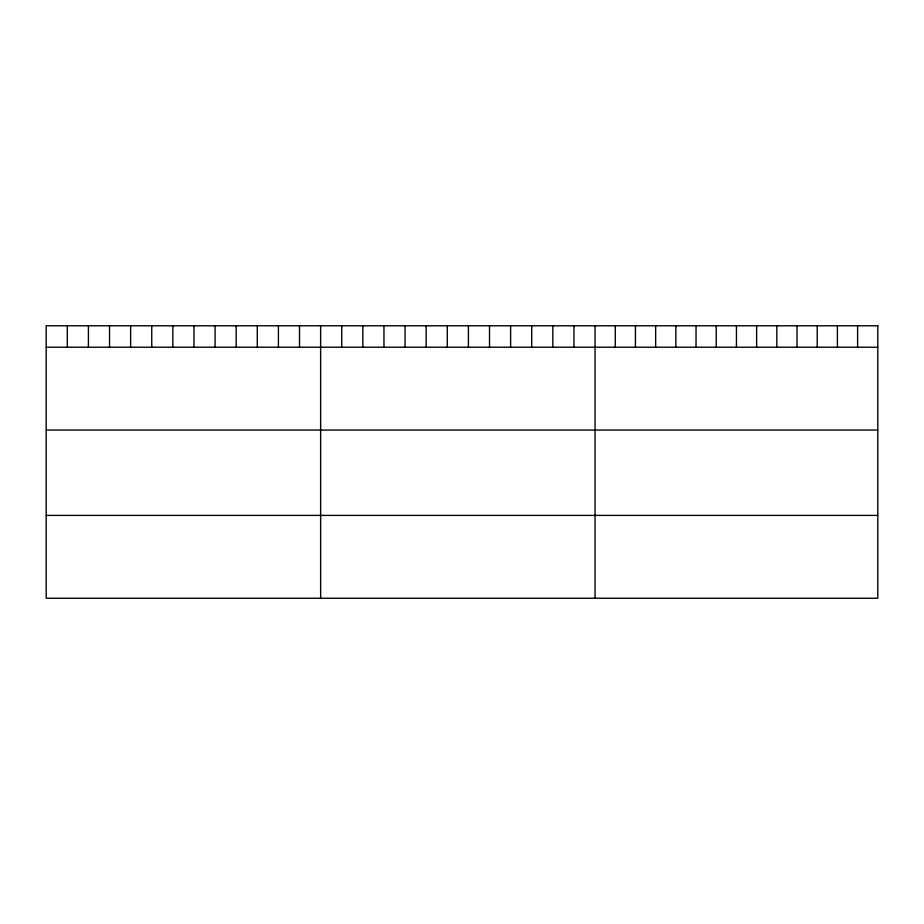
<?xml version="1.0" encoding="UTF-8"?>
<svg xmlns="http://www.w3.org/2000/svg" width="924" height="924" viewBox="0 0 924 924"><rect width="100%" height="100%" fill="white"/><g stroke="black" fill="none" stroke-linecap="round" stroke-linejoin="round"><path stroke-width="1.39" d="M46.2 347.228L877.8 347.228M46.2 430.053L877.8 430.053M46.2 515.396L877.8 515.396M857.599 325.768L857.599 347.228M837.41 325.768L837.41 347.228M817.209 325.768L817.209 347.228M797.019 325.768L797.019 347.228M776.818 325.768L776.818 347.228M756.629 325.768L756.629 347.228M736.428 325.768L736.428 347.228M716.227 325.768L716.227 347.228M696.038 325.768L696.038 347.228M675.837 325.768L675.837 347.228M655.647 325.768L655.647 347.228M635.446 325.768L635.446 347.228M615.257 325.768L615.257 347.228M595.056 325.768L595.056 598.232M573.943 325.768L573.943 347.228M552.841 325.768L552.841 347.228M531.727 325.768L531.727 347.228M510.614 325.768L510.614 347.228M489.512 325.768L489.512 347.228M468.399 325.768L468.399 347.228M447.285 325.768L447.285 347.228M426.172 325.768L426.172 347.228M405.07 325.768L405.07 347.228M383.957 325.768L383.957 347.228M362.843 325.768L362.843 347.228M341.741 325.768L341.741 347.228M320.628 325.768L320.628 598.232M299.515 325.768L299.515 347.228M278.413 325.768L278.413 347.228M257.299 325.768L257.299 347.228M236.186 325.768L236.186 347.228M215.084 325.768L215.084 347.228M193.971 325.768L193.971 347.228M172.857 325.768L172.857 347.228M151.744 325.768L151.744 347.228M130.642 325.768L130.642 347.228M109.529 325.768L109.529 347.228M88.415 325.768L88.415 347.228M67.313 325.768L67.313 347.228M877.8 325.768L46.2 325.768L46.2 598.232L877.8 598.232L877.8 325.768"/></g></svg>
